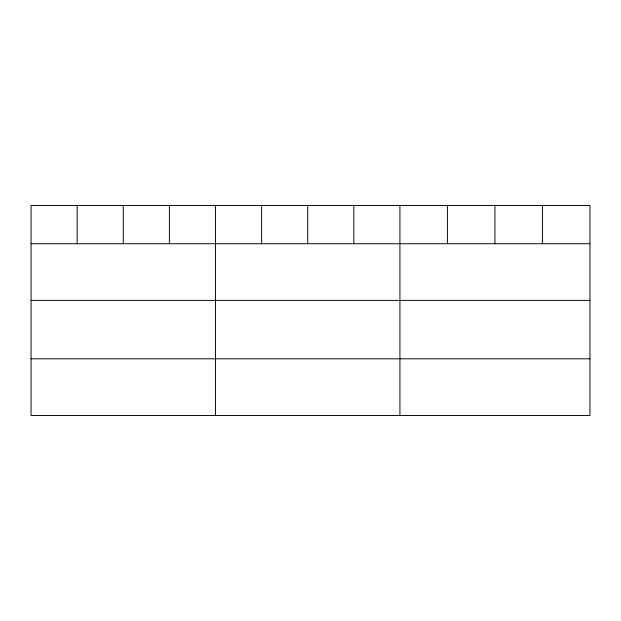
<?xml version="1.0" encoding="UTF-8"?>
<svg xmlns="http://www.w3.org/2000/svg" width="621" height="621" viewBox="0 0 621 621"><rect width="100%" height="100%" fill="white"/><g stroke="black" fill="none" stroke-linecap="round" stroke-linejoin="round"><path stroke-width="0.93" d="M589.95 243.727L589.95 415.488L31.05 415.488L31.05 205.512L589.95 205.512L589.95 243.727L31.05 243.727M31.05 300.409L589.95 300.409M31.05 358.806L589.95 358.806M542.443 205.512L542.443 243.727M494.937 205.512L494.937 243.727M447.43 205.512L447.43 243.727M399.924 205.512L399.924 415.488M353.815 205.512L353.815 243.727M307.705 205.512L307.705 243.727M261.596 205.512L261.596 243.727M215.487 205.512L215.487 415.488M169.378 205.512L169.378 243.727M123.269 205.512L123.269 243.727M77.159 205.512L77.159 243.727"/></g></svg>
